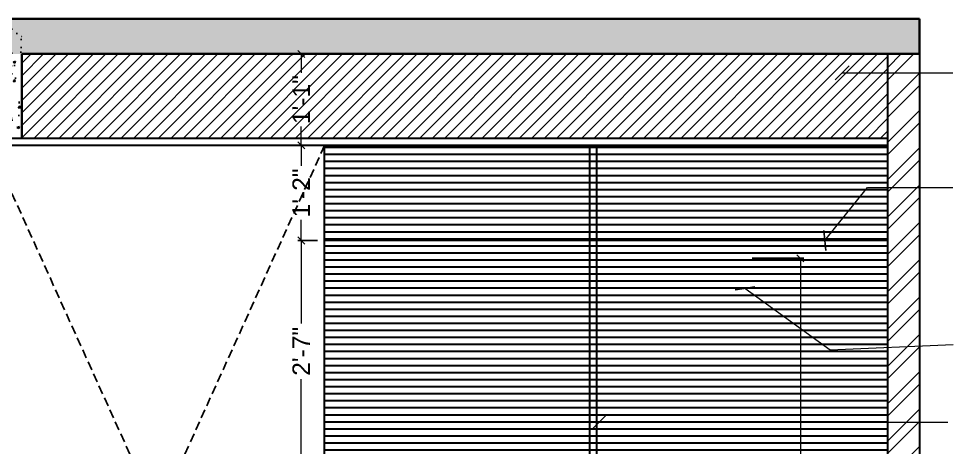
# Model space of a CAD drawing. Header units: millimetres. Extents: x 56222 to 3066687, y -650199 to -121287.
# Drawn here: x 148966.1 to 149098.8, y -182572 to -182511.1 of the extents above; entities that cross this region are included whole.
import ezdxf

# ---------------------------------------------------------------- set-up
doc = ezdxf.new("R2010")
doc.units = ezdxf.units.MM
doc.header["$MEASUREMENT"] = 0
doc.header["$PDMODE"] = 35
doc.linetypes.add('DASHED2', pattern=[0.375, 0.25, -0.125])
doc.layers.get('Defpoints').update_dxf_attribs({"color": 220})
for name, color, linetype, lineweight in [('dim05', 1, 'Continuous', 13), ('FURNITURE', 32, 'Continuous', 9), ('HACHA', 253, 'Continuous', 5), ('LABALLING', 1, 'Continuous', 25), ('wall', 7, 'Continuous', 30), ('XX~SLAB ( BEAM )~ ( DIM )', 7, 'Continuous', 9)]:
    doc.layers.add(name, color=color, linetype=linetype, lineweight=lineweight)
doc.layers.add('hatch', color=253, linetype='Continuous', lineweight=0, transparency=0.4)
doc.styles.add('Aerial', font='arial.ttf')
doc.styles.add('Arial', font='arial.ttf')
doc.styles.get("Standard").update_dxf_attribs({"font": 'arial.ttf', "height": 6})
doc.dimstyles.new('ISO-25', dxfattribs={"dimtxt": 2.5, "dimasz": 1, "dimexe": 0.5, "dimexo": 1, "dimtad": 0, "dimdec": 1, "dimlunit": 4, "dimtxsty": 'Standard', "dimblk": 'OBLIQUE', "dimcen": 2.5, "dimclrd": 1, "dimclre": 1, "dimclrt": 5, "dimadec": 0, "dimazin": 0, "dimtfac": 1, "dimtdec": 1, "dimtmove": 0, "dimatfit": 3, "dimfxl": 1, "dimlwd": -1, "dimarcsym": 0})
doc.dimstyles.new('NEW ', dxfattribs={"dimtxt": 3, "dimasz": 2, "dimexe": 1, "dimexo": 1, "dimgap": 0.089996337890625, "dimtad": 0, "dimtoh": 1, "dimzin": 3, "dimdsep": 46, "dimlunit": 4, "dimtxsty": 'Aerial', "dimblk": 'OBLIQUE', "dimcen": 0.089996337890625, "dimdle": 1, "dimclrd": 252, "dimclre": 252, "dimclrt": 7, "dimadec": 0, "dimazin": 1, "dimtfac": 1, "dimtdec": 0, "dimtofl": 0, "dimtmove": 1, "dimatfit": 3, "dimldrblk": 'OBLIQUE', "dimfxl": 1, "dimtolj": 1, "dimtzin": 0, "dimlwd": 5, "dimlwe": 5, "dimarcsym": 0})

# ---------------------------------------------------------------- blocks, each defined once
blk = doc.blocks.new('_Oblique')
at = {"layer": 'wall', "color": 0, "lineweight": -2}
blk.add_line((-0.5, -0.5), (0.5, 0.5), dxfattribs=at)
blk = doc.blocks.new('*D664')
at = {"layer": 'Defpoints', "color": 0, "lineweight": 25, "transparency": 16777216}
for p in [(149069.2387111258, -182545.10718905, 0.3107856149852523), (149077.1092050508, -182545.10718905), (149073.7713410925, -182605.5706364987)]:
    blk.add_point(p, dxfattribs=at)
at = {"layer": 'dim05', "color": 1, "linetype": 'Continuous', "lineweight": -2, "transparency": 16777216}
for p, q in [((149070.2387111258, -182545.10718905), (149077.6092050508, -182545.10718905)), ((149074.7713410925, -182605.5706364987), (149077.6092050508, -182605.5706364987))]:
    blk.add_line(p, q, dxfattribs=at)
at = {"layer": 'dim05', "color": 1, "linetype": 'Continuous', "transparency": 16777216}
for p, q in [((149077.1092050508, -182545.10718905), (149077.1092050508, -182575.3389127743)), ((149077.1092050508, -182605.5706364987), (149077.1092050508, -182578.8893902641))]:
    blk.add_line(p, q, dxfattribs=at)
at = {"layer": 'dim05', "color": 1, "transparency": 16777216}
for p, rotation in [((149077.1092050508, -182545.10718905), 90), ((149077.1092050508, -182605.5706364987), 270)]:
    blk.add_blockref('_Oblique', p, dxfattribs=dict(at, rotation=rotation))
at = {"layer": 'dim05', "color": 5, "lineweight": 25, "transparency": 16777216, "insert": (149077.1092050502, -182577.1141515192), "char_height": 2.5, "attachment_point": 5, "rotation": 90, "style": 'Arial'}
blk.add_mtext("5'", dxfattribs=at)
blk = doc.blocks.new('*D667')
at = {"layer": 'Defpoints', "color": 0, "lineweight": 25, "transparency": 16777216}
for p in [(149006.2053501943, -182542.5786364985), (149009.5229508948, -182542.5786364985), (149009.5229508948, -182574.0746364988)]:
    blk.add_point(p, dxfattribs=at)
at = {"layer": 'dim05', "color": 1, "linetype": 'Continuous', "lineweight": -2, "transparency": 16777216}
for p, q in [((149008.5229508948, -182542.5786364985), (149005.7053501943, -182542.5786364985)), ((149008.5229508948, -182574.0746364988), (149005.7053501943, -182574.0746364988))]:
    blk.add_line(p, q, dxfattribs=at)
at = {"layer": 'dim05', "color": 1, "linetype": 'Continuous', "transparency": 16777216}
for p, q in [((149006.2053501943, -182542.5786364985), (149006.2053501943, -182554.3575028015)), ((149006.2053501943, -182574.0746364988), (149006.2053501943, -182562.2957701958))]:
    blk.add_line(p, q, dxfattribs=at)
at = {"layer": 'dim05', "color": 1, "transparency": 16777216}
for p, rotation in [((149006.2053501943, -182542.5786364985), 90), ((149006.2053501943, -182574.0746364988), 270)]:
    blk.add_blockref('_Oblique', p, dxfattribs=dict(at, rotation=rotation))
at = {"layer": 'dim05', "color": 5, "lineweight": 25, "transparency": 16777216, "insert": (149006.2053501943, -182558.3266364986), "char_height": 2.5, "attachment_point": 5, "rotation": 90, "style": 'Arial'}
blk.add_mtext('2\'-7"', dxfattribs=at)
blk = doc.blocks.new('*D668')
at = {"layer": 'Defpoints', "color": 0, "lineweight": 25, "transparency": 16777216}
for p in [(149006.2053501945, -182529.0666364987), (149009.5229508948, -182529.0666364987), (149009.5229508948, -182542.5786364985)]:
    blk.add_point(p, dxfattribs=at)
at = {"layer": 'dim05', "color": 1, "linetype": 'Continuous', "lineweight": -2, "transparency": 16777216}
for p, q in [((149008.5229508948, -182529.0666364987), (149005.7053501945, -182529.0666364987)), ((149008.5229508948, -182542.5786364985), (149005.7053501945, -182542.5786364985))]:
    blk.add_line(p, q, dxfattribs=at)
at = {"layer": 'dim05', "color": 1, "linetype": 'Continuous', "transparency": 16777216}
for p, q in [((149006.2053501945, -182529.0666364987), (149006.2053501945, -182531.9924864304)), ((149006.2053501945, -182542.5786364985), (149006.2053501945, -182539.6527865668))]:
    blk.add_line(p, q, dxfattribs=at)
at = {"layer": 'dim05', "color": 1, "transparency": 16777216}
for p, rotation in [((149006.2053501945, -182529.0666364987), 90), ((149006.2053501945, -182542.5786364985), 270)]:
    blk.add_blockref('_Oblique', p, dxfattribs=dict(at, rotation=rotation))
at = {"layer": 'dim05', "color": 5, "lineweight": 25, "transparency": 16777216, "insert": (149006.2053501944, -182535.8226364986), "char_height": 2.5, "attachment_point": 5, "rotation": 90, "style": 'Arial'}
blk.add_mtext('1\'-2"', dxfattribs=at)
blk = doc.blocks.new('*D700')
at = {"layer": 'Defpoints', "color": 0, "lineweight": 25, "transparency": 16777216}
for p in [(149002.4220425915, -182516.0666364986), (149003.2716240018, -182529.0666364986), (149006.2053501947, -182529.0666364986)]:
    blk.add_point(p, dxfattribs=at)
at = {"layer": 'dim05', "color": 1, "linetype": 'Continuous', "lineweight": -2, "transparency": 16777216}
for p, q in [((149003.4220425915, -182516.0666364986), (149006.7053501947, -182516.0666364986)), ((149004.2716240018, -182529.0666364986), (149006.7053501947, -182529.0666364986))]:
    blk.add_line(p, q, dxfattribs=at)
at = {"layer": 'dim05', "color": 1, "linetype": 'Continuous', "transparency": 16777216}
for p, q in [((149006.2053501947, -182516.0666364986), (149006.2053501947, -182518.7364864304)), ((149006.2053501947, -182529.0666364986), (149006.2053501947, -182526.3967865668))]:
    blk.add_line(p, q, dxfattribs=at)
at = {"layer": 'dim05', "color": 1, "transparency": 16777216}
for p, rotation in [((149006.2053501947, -182516.0666364986), 90), ((149006.2053501947, -182529.0666364986), 270)]:
    blk.add_blockref('_Oblique', p, dxfattribs=dict(at, rotation=rotation))
at = {"layer": 'dim05', "color": 5, "lineweight": 25, "transparency": 16777216, "insert": (149006.2053501946, -182522.5666364986), "char_height": 2.5, "attachment_point": 5, "rotation": 90, "style": 'Arial'}
blk.add_mtext('1\'-1"', dxfattribs=at)

msp = doc.modelspace()

# ---------------------------------------------------------------- hatches: boundary and pattern name
at = {"layer": 'hatch'}
h = msp.add_hatch(dxfattribs=at)
h.set_pattern_fill('AR-CONC', color=256, scale=0.5)
h.set_pattern_definition([(49.99999999999999, (4085.420177937252, -4453.306349375634), (3.586300913003767, -0.3137606749129755), [0.375, -4.125]), (355, (4085.420177937252, -4453.306349375634), (-0.693756668065, 3.760960668500059), [0.3, -3.3]), (100.45144446, (4085.719036342256, -4453.332496095623), (2.89254423363556, 3.447199954843147), [0.3187009599999981, -3.505710559999985]), (46.18420000000001, (4085.420177937252, -4452.306349375634), (5.336206653357862, -0.8275964039653827), [0.5625, -6.1875]), (96.63563549, (4085.864861662267, -4452.375315910642), (4.673309728371142, 4.870593003872752), [0.47805171, -5.258568799999999]), (351.1841639899999, (4085.420177937252, -4452.306349375634), (4.673309725273866, 4.870593001349951), [0.45, -4.950000005]), (21, (4085.920177937252, -4452.556349375634), (2.984535260592308, -2.013094453326694), [0.375, -4.125]), (326.0000000000001, (4085.920177937252, -4452.556349375634), (1.216576659607909, 3.625750225234265), [0.3, -3.3]), (71.45144474, (4086.168889207242, -4452.724107245624), (4.201111883649856, 1.612655764031769), [0.31870095, -3.50571056]), (37.50000000000001, (4085.420177937252, -4453.306349375634), (0.06079927658645334, 1.664469269156557), [0, -3.26, 0, -3.35, 0, -3.3125]), (7.499999999999999, (4085.420177937252, -4453.306349375634), (1.315347687210743, 1.972058559411801), [0, -1.91, 0, -3.185, 0, -1.2625]), (327.5, (4084.305177937262, -4453.306349375634), (2.669112180862045, -0.1127743586718988), [0, -1.25, 0, -3.9, 0, -5.175]), (317.5, (4083.805177937262, -4453.306349375634), (2.915930846711931, 0.5005249116615886), [0, -1.625, 0, -2.59, 0, -3.675])])
h.paths.add_polyline_path([(149094.0229508947, -182516.0666364986), (149094.0229508947, -182511.0666364986), (148957.5229315454, -182511.0666364986), (148957.5229315454, -182516.0666364986)])
at = {"layer": 'hatch', "linetype": 'Continuous', "lineweight": 25}
h = msp.add_hatch(dxfattribs=at)
h.set_pattern_fill('AR-CONC', color=256, scale=0.5)
h.set_pattern_definition([(49.99999999999999, (-655.0519643617445, 312.3545921692566), (3.586300913003767, -0.3137606749129755), [0.375, -4.125]), (355, (-655.0519643617445, 312.3545921692566), (-0.693756668065, 3.760960668500059), [0.3, -3.3]), (100.45144446, (-654.7531059567409, 312.3284454492677), (2.89254423363556, 3.447199954843147), [0.3187009599999997, -3.505710559999998]), (46.18420000000001, (-655.0519643617445, 313.3545921692566), (5.336206653357862, -0.8275964039653827), [0.5625, -6.1875]), (96.63563549, (-654.6072806367301, 313.2856256342493), (4.673309728371142, 4.870593003872752), [0.47805171, -5.258568799999999]), (351.1841639899999, (-655.0519643617445, 313.3545921692566), (4.673309725273866, 4.870593001349951), [0.45, -4.950000005]), (21, (-654.5519643617445, 313.1045921692566), (2.984535260592308, -2.013094453326694), [0.375, -4.125]), (326.0000000000001, (-654.5519643617445, 313.1045921692566), (1.216576659607909, 3.625750225234265), [0.3, -3.3]), (71.45144474, (-654.3032530917553, 312.9368342992675), (4.201111883649856, 1.612655764031769), [0.31870095, -3.50571056]), (37.50000000000001, (-655.0519643617445, 312.3545921692566), (0.06079927658645334, 1.664469269156557), [0, -3.26, 0, -3.35, 0, -3.3125]), (7.499999999999999, (-655.0519643617445, 312.3545921692566), (1.315347687210743, 1.972058559411801), [0, -1.91, 0, -3.185, 0, -1.2625]), (327.5, (-656.1669643617352, 312.3545921692566), (2.669112180862045, -0.1127743586718988), [0, -1.25, 0, -3.9, 0, -5.175]), (317.5, (-656.6669643617352, 312.3545921692566), (2.915930846711931, 0.5005249116615886), [0, -1.625, 0, -2.59, 0, -3.675])])
h.paths.add_polyline_path([(148966.5229508948, -182516.0666364986), (148966.5207419936, -182516.0666364986), (148966.5207419936, -182511.0666364986), (148957.5229315454, -182511.0666364986), (148957.5229315454, -182528.0666364986), (148966.5229508948, -182528.0666364986)])
at = {"layer": 'hatch', "ltscale": 10}
h = msp.add_hatch(dxfattribs=at)
h.set_pattern_fill('ANSI32', color=256, scale=10, style=0)
h.set_pattern_definition([(45, (4085.420177937252, -4450.306349375576), (-2.651650429449553, 2.651650429449553), []), (45, (4087.187944887264, -4450.306349375576), (-2.651650429449553, 2.651650429449553), [])])
h.paths.add_polyline_path([(148962.0229508947, -182528.0666364986), (148957.5229315455, -182528.0666364986), (148957.5229315454, -182640.0666364985), (148962.0229508947, -182640.0666364985)])
h.paths.add_polyline_path([(149089.5229508947, -182640.0666364985), (149094.0229508947, -182640.0666364985), (149094.0229508947, -182516.0666364986), (149089.5229508947, -182516.0666364986)])
at = {"layer": 'hatch', "linetype": 'Continuous', "lineweight": 25}
h = msp.add_hatch(dxfattribs=at)
h.set_pattern_fill('ANSI31', color=6, scale=10)
h.set_pattern_definition([(45, (-632.3363690479891, -394.784906637331), (-0.8838834764831844, 0.8838834764831844), [])])
h.paths.add_polyline_path([(149089.5229508947, -182516.0666364986), (148966.5229508947, -182516.0666364986), (148966.5229508947, -182528.0666364985), (149089.5229508947, -182528.0666364986)])
h.paths.add_polyline_path([(149008.7812369611, -182516.2857701957), (149008.7991428273, -182516.3411931153), (149003.6473692939, -182516.3411931153), (149003.6294634277, -182516.2857701957)], flags=16)
at = {"layer": 'XX~SLAB ( BEAM )~ ( DIM )', "lineweight": 30, "true_color": 0xdeceba, "transparency": 33554493}
h = msp.add_hatch(dxfattribs=at)
h.set_pattern_fill('_USER', color=254, pattern_type=0)
h.set_pattern_definition([(0, (-2050.837972430832, -1573.325054674497), (0, 1), [])])
h.paths.add_polyline_path([(149047.205641043, -182607.5706364985), (149029.278673747, -182607.5706364985), (149029.3564779417, -182618.454104059), (149027.8450322364, -182618.454104059), (149027.7672280417, -182607.5706364985), (149009.5229508947, -182607.5706364985), (149009.5229508947, -182637.0666364985), (149047.2056410428, -182637.0666364985)])
edge = h.paths.add_edge_path(flags=16)
edge.add_arc((149032.3851845333, -182615.8899455103), 1.428672492969781, 8.243319987114376, 180, ccw=False)
edge.add_line((149033.7990961387, -182615.6851063923), (149035.4608921673, -182615.6851063923))
edge.add_line((149035.4608921673, -182615.6851063923), (149035.4608921673, -182616.0947846283))
edge.add_line((149035.4608921673, -182616.0947846283), (149033.7990961387, -182616.0947846283))
edge.add_arc((149032.3851845333, -182615.8899455103), 1.428672492970186, 180, 351.7566800080978, ccw=False)
edge = h.paths.add_edge_path(flags=0)
edge.add_arc((149032.3851845333, -182615.8899455103), 1.142937994387466, 0, 360)
edge = h.paths.add_edge_path(flags=16)
edge.add_line((149023.402414039, -182616.0947846283), (149021.7406180104, -182616.0947846283))
edge.add_line((149021.7406180104, -182616.0947846283), (149021.7406180104, -182615.6851063923))
edge.add_line((149021.7406180104, -182615.6851063923), (149023.402414039, -182615.6851063923))
edge.add_arc((149024.8163256444, -182615.8899455103), 1.428672492982298, 0, 171.7566800128857, ccw=False)
edge.add_arc((149024.8163256444, -182615.8899455103), 1.428672492969781, -171.75668000809787, 0, ccw=False)
edge = h.paths.add_edge_path(flags=0)
edge.add_arc((149024.8163256444, -182615.8899455103), 1.142937994387466, 0, 360)
edge = h.paths.add_edge_path()
edge.add_line((149089.5229508948, -182605.5706364987), (149073.7713410925, -182605.5706364987))
edge.add_line((149073.7713410925, -182605.5706364987), (149073.7713410925, -182607.3777790134))
edge.add_line((149073.7713410925, -182607.3777790134), (149072.7046769757, -182607.3777790134))
edge.add_line((149072.7046769757, -182607.3777790134), (149072.653457557, -182608.4742899848))
edge.add_arc((149072.528457557, -182608.4742899848), 0.125, -90, 0, ccw=False)
edge.add_line((149072.528457557, -182608.5992899848), (149071.3804851566, -182608.5992899848))
edge.add_arc((149071.3804851566, -182608.4742899848), 0.125, 185.3488291048105, 270, ccw=False)
edge.add_line((149071.2560294546, -182608.4859423771), (149071.2042657378, -182607.3777790134))
edge.add_line((149071.2042657378, -182607.3777790134), (149067.7046769757, -182607.3777790134))
edge.add_line((149067.7046769757, -182607.3777790134), (149067.653457557, -182608.4742899848))
edge.add_arc((149067.528457557, -182608.4742899848), 0.125, -90, 0, ccw=False)
edge.add_line((149067.528457557, -182608.5992899848), (149066.3804851566, -182608.5992899848))
edge.add_arc((149066.3804851566, -182608.4742899848), 0.125, 185.3488291048105, 270, ccw=False)
edge.add_line((149066.2560294546, -182608.4859423771), (149066.2042657378, -182607.3777790134))
edge.add_line((149066.2042657378, -182607.3777790134), (149064.706081159, -182607.3777790134))
edge.add_line((149064.706081159, -182607.3777790134), (149064.706081159, -182605.5706364986))
edge.add_line((149064.706081159, -182605.5706364986), (149047.2056410429, -182605.5706364985))
edge.add_line((149047.2056410429, -182605.5706364985), (149047.2056410429, -182637.0666364988))
edge.add_line((149047.2056410429, -182637.0666364988), (149089.5229508946, -182637.0666364991))
edge.add_line((149089.5229508946, -182637.0666364991), (149089.5229508948, -182605.5706364987))
h.paths.add_polyline_path([(149089.5229508948, -182542.5786364987), (149047.2056410428, -182542.5786364984), (149047.2056410428, -182574.0746364984), (149089.5229508946, -182574.0746364987)])
h.paths.add_polyline_path([(149047.2056410429, -182542.5786364985), (149009.5229508947, -182542.5786364985), (149009.5229508947, -182574.0746364985), (149011.5189508947, -182574.0746364985), (149014.3529508947, -182574.0746364985), (149017.1869508947, -182574.0746364985), (149020.0209508947, -182574.0746364985), (149022.8549508947, -182574.0746364985), (149025.6889508947, -182574.0746364985), (149028.5229508947, -182574.0746364985), (149031.3569508947, -182574.0746364985), (149034.1909508947, -182574.0746364985), (149037.0249508947, -182574.0746364985), (149039.8589508947, -182574.0746364985), (149042.6929508947, -182574.0746364985), (149045.5269508947, -182574.0746364985), (149047.2056410427, -182574.0746364985)])
h.paths.add_polyline_path([(149089.5229508948, -182529.0666364987), (149047.2056410428, -182529.0666364984), (149047.2056410428, -182542.5786364985), (149089.5229508946, -182542.5786364987)])
h.paths.add_polyline_path([(149047.2056410429, -182529.0666364986), (149009.5229508947, -182529.0666364986), (149009.5229508947, -182542.5786364985), (149047.2056410428, -182542.5786364985)])

# ---------------------------------------------------------------- linework, layer by layer
at = {"color": 6, "lineweight": 30}
for p, q in [((149089.5229508947, -182528.0666364986), (148962.0229508947, -182528.0666364986)), ((149089.5229508947, -182529.0666364986), (148962.0229508947, -182529.0666364986))]:
    msp.add_line(p, q, dxfattribs=at)
at = {"layer": 'dim05', "color": 1, "lineweight": 35}
for p, q in [((149094.0229508947, -182511.0666364986), (148957.5229315454, -182511.0666364986)), ((149094.0229508947, -182511.0666364986), (149094.0229508947, -182516.0666364986)), ((149094.0229508947, -182516.0666364986), (148966.5229508948, -182516.0666364986)), ((148966.5229508948, -182528.0666364986), (148966.5229508948, -182516.0666364986))]:
    msp.add_line(p, q, dxfattribs=at)
at = {"layer": 'FURNITURE', "lineweight": 30}
msp.add_line((149009.5229508947, -182637.0666364985), (149009.5229508948, -182529.0666364986), dxfattribs=at)
at = {"layer": 'HACHA', "color": 5, "lineweight": 30}
for p, q in [((149047.2056410429, -182636.5707550204), (149047.2056410428, -182529.0666364986)), ((149048.2036410431, -182636.5707550204), (149048.2036410431, -182529.0666364986))]:
    msp.add_line(p, q, dxfattribs=at)
at = {"layer": 'wall', "lineweight": 30}
for p, q in [((149089.5229508947, -182640.0666364985), (149089.5229508947, -182516.0666364986)), ((149094.0229508947, -182516.0666364986), (149094.0229508947, -182640.0666364985))]:
    msp.add_line(p, q, dxfattribs=at)
at = {"layer": 'XX~SLAB ( BEAM )~ ( DIM )', "color": 27, "linetype": 'DASHED2', "lineweight": 25, "ltscale": 5, "true_color": 0x7d5120}
for p, q in [((149009.5229508947, -182529.0666364986), (148962.0229508947, -182634.0666364985)), ((148962.0229508947, -182529.0666364986), (149009.5229508945, -182634.0666364985))]:
    msp.add_line(p, q, dxfattribs=at)
at = {"layer": 'XX~SLAB ( BEAM )~ ( DIM )', "color": 27, "lineweight": 25, "true_color": 0x7d5120}
for points in [[(149047.5229508947, -182529.0666364986), (149009.5229508947, -182529.0666364986), (149009.5229508947, -182542.5786364985), (149047.2056410425, -182542.5786364984), (149047.2056410425, -182529.0666364986)], [(149047.5229508952, -182529.0666364984), (149089.5229508948, -182529.0666364987), (149089.5229508946, -182542.5786364987), (149047.2056410428, -182542.5786364984), (149047.2056410429, -182529.0666364986)]]:
    msp.add_lwpolyline(points, dxfattribs=at)
for points in [[(149047.2056410428, -182542.5786364985), (149047.2056410428, -182574.0746364985), (149009.5229508947, -182574.0746364985), (149009.5229508947, -182542.5786364985)], [(149047.205641043, -182542.5786364985), (149047.2056410427, -182574.0746364985), (149089.5229508946, -182574.0746364987), (149089.5229508948, -182542.5786364987)]]:
    msp.add_lwpolyline(points, close=True, dxfattribs=at)

# ---------------------------------------------------------------- dimensions: what is measured, and where the dimension line sits
at = {"layer": 'dim05', "color": 27, "lineweight": 25, "true_color": 0x7d5120}
for base, p1, p2, picture, middle in [((149006.2053501947, -182529.0666364986), (149002.4220425914, -182516.0666364986), (149003.2716240017, -182529.0666364986), '*D700', (149006.2053501946, -182522.5666364986)), ((149006.2053501945, -182529.0666364987), (149009.5229508947, -182542.5786364985), (149009.5229508948, -182529.0666364986), '*D668', (149006.2053501944, -182535.8226364986)), ((149006.2053501943, -182542.5786364985), (149009.5229508947, -182574.0746364987), (149009.5229508947, -182542.5786364985), '*D667', (149006.2053501943, -182558.3266364986))]:
    dim = msp.add_linear_dim(base=base, p1=p1, p2=p2, angle=90, dimstyle='ISO-25', override={"dimdec": 0, "dimtxsty": 'Arial', "dimtmove": 1}, dxfattribs=at)
    dim.commit()
    dim.dimension.update_dxf_attribs({"geometry": picture, "text_midpoint": middle})
dim = msp.add_linear_dim(base=(149077.1092050508, -182545.10718905), p1=(149073.7713410925, -182605.5706364987), p2=(149069.2387111257, -182545.1071890499, 0.3107856149852523), angle=90, dimstyle='ISO-25', override={"dimdec": 0, "dimtxsty": 'Arial', "dimtmove": 1}, dxfattribs=at)
dim.commit()
dim.dimension.update_dxf_attribs({"geometry": '*D664', "text_midpoint": (149077.1092050502, -182577.1141515192), "dimtype": 160})

# ---------------------------------------------------------------- leaders
at = {"layer": 'LABALLING', "lineweight": 5, "ltscale": 2}
for points in [[(149083.0439130986, -182518.7531436563), (149098.7851341061, -182518.7531436563)], [(149080.5747101723, -182542.5786364987), (149086.6553528101, -182535.0711542742), (149098.7851341063, -182535.0711542742)], [(149069.2387111257, -182549.3645127128, 0.5000000000009095), (149081.3253230471, -182558.1186103383, 0.5000000000009095), (149098.8302101792, -182557.366514439, 0.5000000000009095)], [(149048.5229508948, -182568.3748928621), (149098.0695637114, -182568.3748928621)]]:
    msp.add_leader(points, dimstyle='NEW ', override={"dimexe": 7, "dimexo": 7, "dimclrd": 1, "dimfxl": 200, "dimfxlon": 1, "dimarcsym": 2}, dxfattribs=at)

doc.saveas('drawing.dxf')
